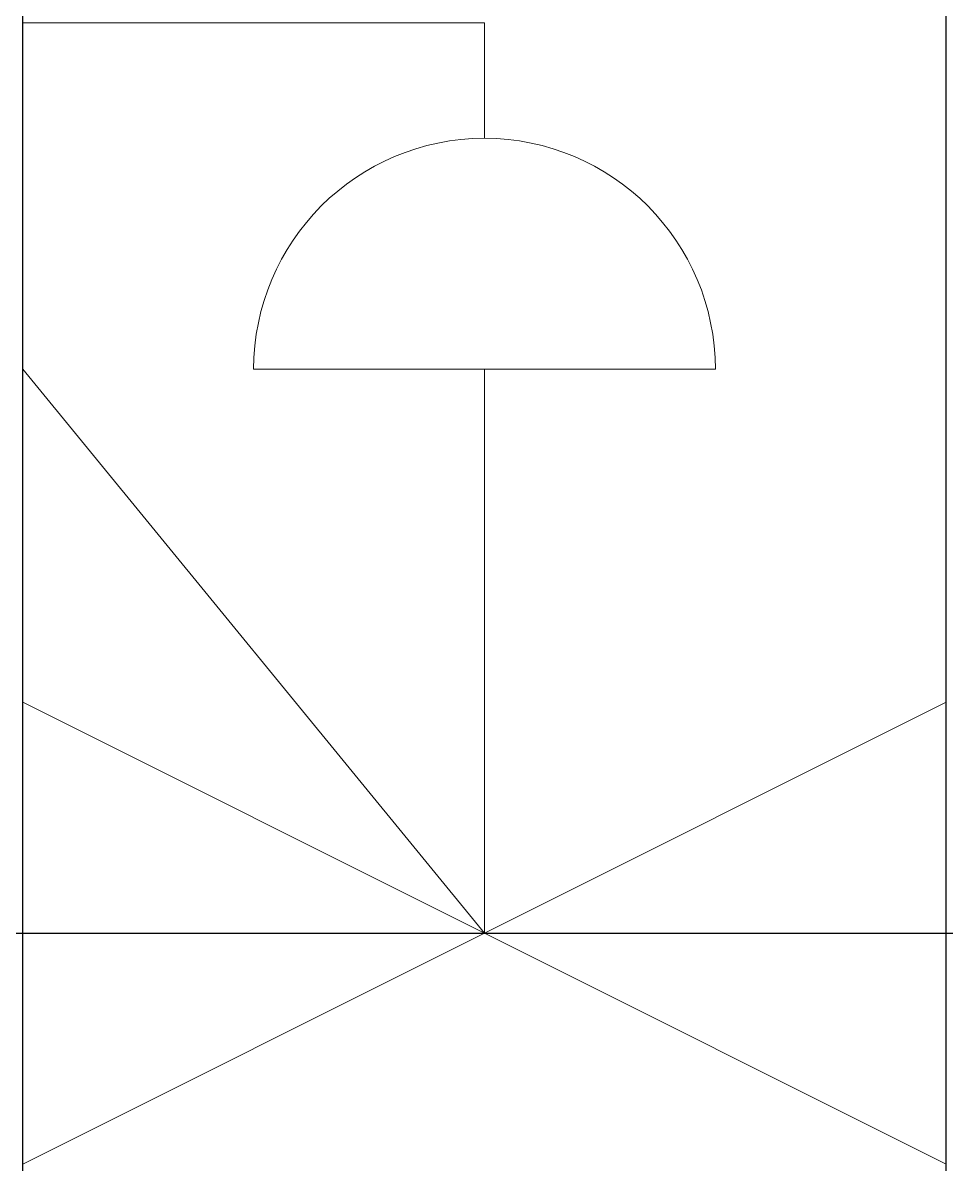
# Model space of a CAD drawing. Header units: millimetres. Extents: x 2093.8358 to 2093.8438, y 1993.47813 to 1993.48801.
import ezdxf

# ---------------------------------------------------------------- set-up
doc = ezdxf.new("R2010")
doc.units = ezdxf.units.MM
doc.header["$PDMODE"] = 2
doc.layers.add('Level 7', color=9, linetype='Continuous', lineweight=0, true_color=0xc8c8c8)

# ---------------------------------------------------------------- blocks, each defined once
blk = doc.blocks.new('0010004')
at = {"layer": 'Level 7', "color": 2, "linetype": 'Continuous', "lineweight": 13, "flags": 128}
blk.add_lwpolyline([(-0.004, 0.002), (-0.004, -0.002), (0.004, 0.002), (0.004, -0.002), (-0.004, 0.002)], dxfattribs=at)
blk = doc.blocks.new('SELF CONT. PRES.')
at = {"layer": 'Level 7', "color": 2, "linetype": 'Continuous', "lineweight": 13}
for p, q in [((-0.004, 0.007882), (0, 0.007882)), ((-0.004, 0.004882), (-0.004, 0.007882)), ((0, 0.006882), (0, 0.007882)), ((0, 0), (-0.004, 0.004882)), ((-0.002, 0.004882), (0.002, 0.004882)), ((0, 0), (0, 0.004882))]:
    blk.add_line(p, q, dxfattribs=at)
blk.add_arc((0, 0.004882), 0.002, 0, 180, dxfattribs=at)

msp = doc.modelspace()

# ---------------------------------------------------------------- linework, layer by layer
for p in [(2093.835798, 1993.4801317), (2093.843798, 1993.4801317)]:
    msp.add_point(p)

# ---------------------------------------------------------------- block references
at = {"color": 9, "linetype": 'Continuous', "lineweight": 0, "true_color": 0xc8c8c8}
msp.add_blockref('SELF CONT. PRES.', (2093.839798, 1993.4801317), dxfattribs=at)
at = {"color": 111, "linetype": 'Continuous', "lineweight": 0, "true_color": 0x5fffc3}
msp.add_blockref('0010004', (2093.839798, 1993.4801317), dxfattribs=at)

doc.saveas('drawing.dxf')
